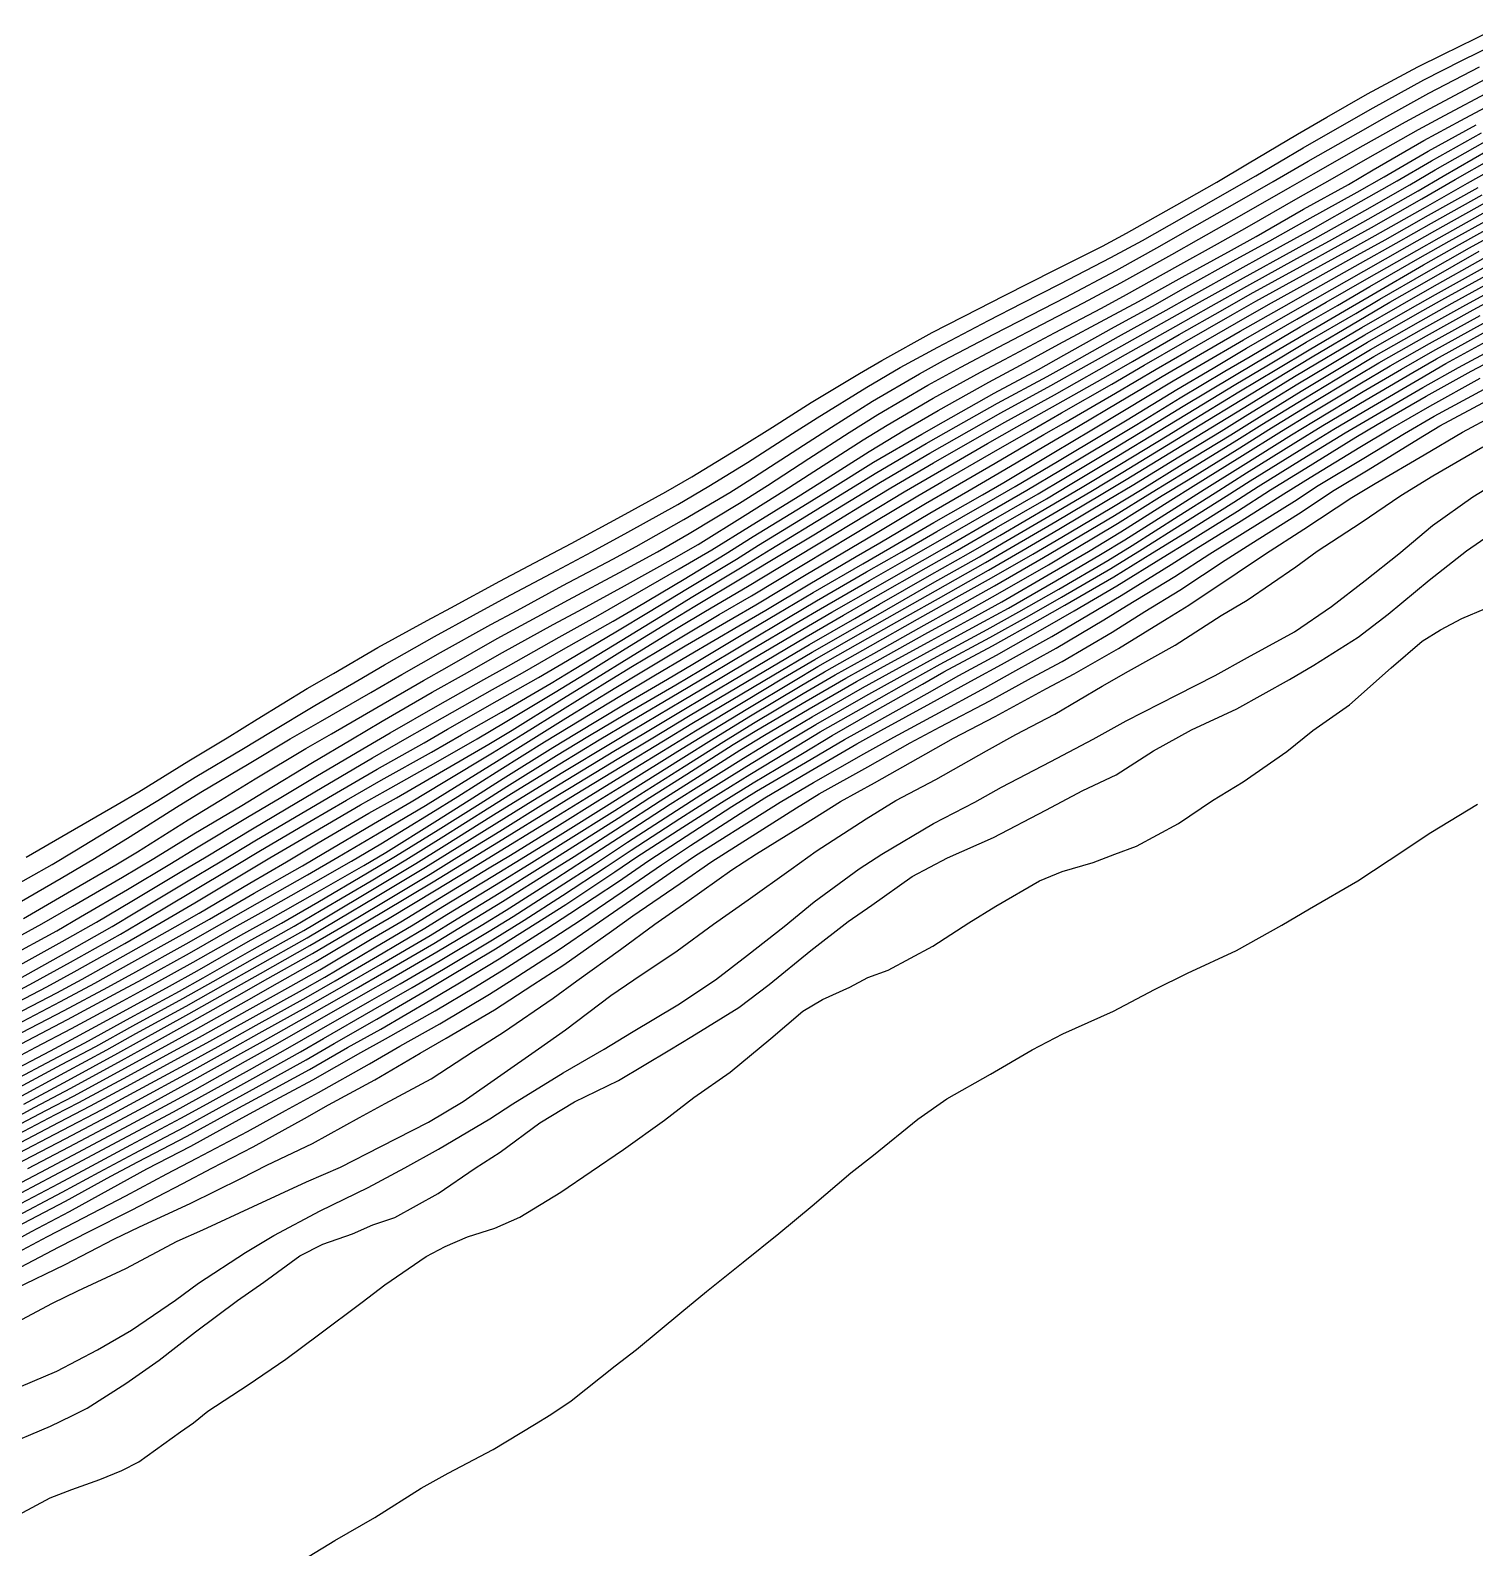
# Model space of a CAD drawing. Header units: feet. Extents: x 333642 to 335017, y 470420 to 471851.
# Drawn here: x 334094.6 to 334211.4, y 471672 to 471794.7 of the extents above; entities that cross this region are included whole.
import ezdxf

# ---------------------------------------------------------------- set-up
doc = ezdxf.new("R2010")
doc.units = ezdxf.units.FT
doc.header["$MEASUREMENT"] = 0
doc.layers.add('Contour', color=7, linetype='CONTINUOUS', true_color=0xffffff)

msp = doc.modelspace()

# ---------------------------------------------------------------- linework, layer by layer
at = {"layer": 'Contour', "color": 18, "linetype": 'Continuous', "true_color": 0x000000}
for points, elevation in [([(334094.20929, 471727.833474), (334097.616468, 471729.817195), (334101.571672, 471732.095877), (334103.316931, 471733.129392), (334107.381313, 471735.626082), (334110.483871, 471737.495597), (334112.900628, 471738.99841), (334116.952011, 471741.477483), (334119.063342, 471742.691615), (334122.668117, 471744.791083), (334126.655808, 471746.979103), (334128.556707, 471748.004093), (334132.519926, 471750.158977), (334136.305342, 471752.138887), (334138.291964, 471753.199289), (334142.377922, 471755.408613), (334145.961961, 471757.372066), (334148.040581, 471758.602032), (334152.061473, 471761.054235), (334154.575976, 471762.613043), (334157.715011, 471764.603452), (334161.601512, 471766.940561), (334163.411164, 471767.989452), (334167.501154, 471770.254888), (334171.243235, 471772.179574), (334173.296149, 471773.217347), (334177.436429, 471775.328286), (334181.267828, 471777.25721), (334183.213161, 471778.309235), (334187.2798, 471780.581593), (334190.522399, 471782.431713), (334192.983253, 471783.894143), (334197.033103, 471786.289803), (334199.395964, 471787.665665), (334202.696054, 471789.563135), (334206.765099, 471791.750607), (334208.777843, 471792.757215), (334212.74358, 471794.698435)], -21.5), ([(334092.498119, 471725.08776), (334096.309234, 471727.2356), (334098.154822, 471728.351031), (334102.151951, 471730.774158), (334104.866584, 471732.420968), (334107.875575, 471734.297219), (334111.80594, 471736.630704), (334113.981066, 471737.955269), (334117.554708, 471740.105052), (334121.05024, 471742.129646), (334123.196754, 471743.394734), (334127.240504, 471745.678067), (334130.402748, 471747.40402), (334133.013327, 471748.825014), (334137.13128, 471751.025029), (334139.968837, 471752.534268), (334142.865867, 471754.107153), (334146.918826, 471756.358206), (334149.432023, 471757.834042), (334152.55462, 471759.763738), (334156.188161, 471762.083809), (334158.198184, 471763.367272), (334162.210954, 471765.84424), (334164.915078, 471767.423303), (334167.935363, 471769.090349), (334172.037013, 471771.222963), (334174.779294, 471772.624801), (334177.828503, 471774.198919), (334181.931462, 471776.327137), (334184.494621, 471777.711946), (334187.693817, 471779.518251), (334191.730797, 471781.816446), (334193.66737, 471782.942394), (334197.495101, 471785.18569), (334201.025346, 471787.21182), (334203.155958, 471788.435982), (334207.248317, 471790.685912), (334210.315169, 471792.256395), (334213.125309, 471793.638164)], -21), ([(334092.996334, 471723.787579), (334097.058809, 471726.135741), (334099.733183, 471727.741917), (334102.62413, 471729.504086), (334106.374635, 471731.874108), (334108.346959, 471733.089765), (334112.254659, 471735.404432), (334115.582313, 471737.398119), (334118.026414, 471738.809001), (334122.091374, 471741.156632), (334124.587202, 471742.608642), (334127.732756, 471744.398741), (334131.810517, 471746.653902), (334133.923307, 471747.797073), (334137.630213, 471749.800402), (334141.662646, 471751.946686), (334143.55327, 471752.971025), (334147.409997, 471755.139665), (334151.115973, 471757.318949), (334153.053424, 471758.53067), (334157.081155, 471761.160148), (334159.339483, 471762.619818), (334162.661288, 471764.705238), (334166.454105, 471766.935183), (334168.400094, 471768.00359), (334172.474831, 471770.128759), (334176.463688, 471772.167278), (334178.30914, 471773.129838), (334182.358426, 471775.286297), (334185.895054, 471777.238444), (334188.111051, 471778.505628), (334192.159409, 471780.809661), (334195.065834, 471782.485096), (334197.892713, 471784.114346), (334201.935579, 471786.410441), (334204.26607, 471787.742961), (334207.667074, 471789.61266), (334211.749309, 471791.754287)], -20.5), ([(334094.001834, 471722.881438), (334097.560669, 471724.950626), (334101.462516, 471727.225925), (334103.216007, 471728.265247), (334107.31781, 471730.867819), (334109.922303, 471732.442276), (334112.738415, 471734.159399), (334116.82571, 471736.622703), (334118.908397, 471737.805397), (334122.586231, 471739.951849), (334126.361136, 471742.127872), (334128.258511, 471743.213608), (334132.315952, 471745.50712), (334135.557478, 471747.280511), (334138.086292, 471748.648863), (334142.19331, 471750.86601), (334145.287971, 471752.541108), (334147.848302, 471754.01199), (334151.905869, 471756.457007), (334154.182958, 471757.88411), (334157.519854, 471760.071352), (334160.778122, 471762.178817), (334163.106659, 471763.620141), (334167.151196, 471766.001254), (334169.798082, 471767.463582), (334172.863551, 471769.081899), (334176.986783, 471771.236118), (334179.716043, 471772.665197), (334182.75821, 471774.289171), (334186.878389, 471776.57883), (334189.050413, 471777.804832), (334192.544284, 471779.781995), (334196.454404, 471782.0279), (334198.328453, 471783.085312), (334202.35006, 471785.373426), (334205.758696, 471787.29674), (334208.105202, 471788.573206), (334212.266164, 471790.784419)], -20), ([(334092.238654, 471720.662778), (334095.481302, 471722.432833), (334097.952508, 471723.879534), (334102.007612, 471726.230651), (334104.543891, 471727.722731), (334107.78909, 471729.716413), (334111.67027, 471732.00531), (334113.479383, 471733.114624), (334117.371093, 471735.499245), (334120.479604, 471737.315632), (334123.013028, 471738.823314), (334127.062227, 471741.171348), (334129.667272, 471742.64763), (334132.752616, 471744.383921), (334136.835992, 471746.640842), (334138.907465, 471747.759716), (334142.595581, 471749.788835), (334146.619424, 471752.004598), (334148.552364, 471753.126995), (334152.375083, 471755.483742), (334155.50665, 471757.452165), (334157.914569, 471759.019474), (334161.917376, 471761.583223), (334163.8637, 471762.764091), (334167.583375, 471764.942946), (334171.398829, 471767.050178), (334173.338116, 471768.080208), (334177.396069, 471770.244647), (334181.184126, 471772.242948), (334183.215671, 471773.326963), (334187.352206, 471775.643973), (334190.576689, 471777.428128), (334192.977673, 471778.786066), (334197.10068, 471781.160838), (334199.672887, 471782.59743), (334202.736621, 471784.359732), (334206.82125, 471786.668663), (334208.927893, 471787.807213), (334212.67659, 471789.809062)], -19.5), ([(334092.62262, 471719.657785), (334096.688815, 471721.889117), (334098.622528, 471723.001414), (334102.409969, 471725.233096), (334105.843309, 471727.278728), (334108.121109, 471728.66274), (334112.128855, 471731.058739), (334114.808939, 471732.662019), (334117.768213, 471734.442846), (334121.77744, 471736.790975), (334123.661818, 471737.881925), (334127.50307, 471740.108867), (334131.219323, 471742.19382), (334133.222819, 471743.311391), (334137.317897, 471745.626033), (334140.476992, 471747.378757), (334142.960605, 471748.806878), (334147.040933, 471751.163695), (334149.665887, 471752.689257), (334152.713282, 471754.57996), (334156.648262, 471757.012622), (334158.397835, 471758.105795), (334162.386403, 471760.653499), (334165.287841, 471762.384751), (334167.969302, 471763.948394), (334172.064167, 471766.250727), (334174.636202, 471767.622344), (334177.742546, 471769.317604), (334181.860623, 471771.540793), (334184.179336, 471772.775442), (334187.704109, 471774.751236), (334191.702814, 471776.927943), (334193.68929, 471778.026994), (334197.526315, 471780.225571), (334201.157625, 471782.242294), (334203.163741, 471783.40713), (334207.255439, 471785.78896), (334210.238431, 471787.407142), (334213.030087, 471788.900892)], -19), ([(334093.00971, 471718.729582), (334097.124116, 471721.01858), (334099.911043, 471722.591556), (334102.766183, 471724.286451), (334106.800132, 471726.693432), (334108.768519, 471727.858885), (334112.510405, 471730.115576), (334116.114925, 471732.246943), (334118.158616, 471733.459432), (334122.233913, 471735.867463), (334125.042573, 471737.474298), (334127.877433, 471739.113337), (334131.939534, 471741.396637), (334134.346812, 471742.733155), (334137.684798, 471744.643754), (334141.683099, 471746.913517), (334143.572131, 471748.023278), (334147.421243, 471750.33067), (334150.758642, 471752.330035), (334153.015845, 471753.758126), (334157.018192, 471756.231441), (334159.431377, 471757.705415), (334162.737439, 471759.765597), (334166.644801, 471762.030441), (334168.393771, 471763.030007), (334172.492969, 471765.350038), (334176.090688, 471767.277387), (334178.145531, 471768.432986), (334182.236241, 471770.728808), (334185.308275, 471772.405094), (334187.99534, 471773.929239), (334192.075337, 471776.18201), (334194.805021, 471777.678689), (334197.815678, 471779.383908), (334201.850134, 471781.62389), (334204.049094, 471782.865306), (334207.605779, 471784.938454), (334211.489314, 471787.044485)], -18.5), ([(334093.715333, 471718.036965), (334097.496981, 471720.145602), (334101.183349, 471722.229546), (334103.146074, 471723.405154), (334107.181725, 471725.834873), (334109.918886, 471727.463095), (334112.835379, 471729.230634), (334116.833898, 471731.573262), (334119.005044, 471732.842749), (334122.608476, 471734.943998), (334126.397575, 471737.085388), (334128.290459, 471738.175268), (334132.322211, 471740.469095), (334135.665312, 471742.369821), (334137.999366, 471743.746035), (334142.052089, 471746.151831), (334144.548051, 471747.638715), (334147.713772, 471749.557964), (334151.670322, 471751.94069), (334153.454735, 471753.055378), (334157.32895, 471755.450149), (334160.436101, 471757.356658), (334163.008873, 471758.94722), (334167.005708, 471761.275623), (334169.433217, 471762.658193), (334172.775352, 471764.540339), (334176.788355, 471766.70317), (334178.967489, 471767.91685), (334182.555589, 471769.94036), (334186.402764, 471772.065154), (334188.324262, 471773.146695), (334192.401335, 471775.420295), (334195.913827, 471777.340524), (334198.113175, 471778.579762), (334202.184501, 471780.876001), (334205.092225, 471782.526193), (334207.870084, 471784.158058), (334211.921705, 471786.408659)], -18), ([(334092.021299, 471716.224746), (334094.807892, 471717.693302), (334097.795886, 471719.335541), (334101.841162, 471721.611755), (334104.021928, 471722.895035), (334107.513743, 471724.980525), (334111.054779, 471727.104585), (334113.177338, 471728.389289), (334117.16019, 471730.721228), (334120.130089, 471732.453081), (334122.938298, 471734.060519), (334126.994687, 471736.339944), (334129.418269, 471737.720041), (334132.649833, 471739.575391), (334136.669476, 471741.909335), (334138.540872, 471743.030586), (334142.388761, 471745.3919), (334145.522839, 471747.303945), (334147.999005, 471748.823616), (334151.984255, 471751.233226), (334154.431131, 471752.730842), (334157.616241, 471754.678667), (334161.415986, 471757.006701), (334163.305499, 471758.163233), (334167.305441, 471760.500748), (334170.48085, 471762.319903), (334173.048809, 471763.761355), (334177.095219, 471765.977812), (334179.976587, 471767.588876), (334182.826568, 471769.198713), (334186.901931, 471771.473391), (334189.119196, 471772.710845), (334192.674743, 471774.695933), (334196.694547, 471776.882234), (334198.683413, 471777.98903), (334202.482571, 471780.13314), (334206.121858, 471782.205909), (334208.160704, 471783.411926), (334212.202653, 471785.703122)], -17.5), ([(334092.328448, 471715.47901), (334095.901237, 471717.352228), (334098.112381, 471718.552936), (334102.184598, 471720.842381), (334105.147036, 471722.552056), (334107.847991, 471724.136774), (334111.900514, 471726.563145), (334113.936263, 471727.779903), (334117.473831, 471729.852753), (334121.248707, 471732.059749), (334123.292296, 471733.203999), (334127.348924, 471735.49842), (334130.693477, 471737.413882), (334132.966966, 471738.749513), (334137.011719, 471741.189718), (334139.436339, 471742.67509), (334142.660727, 471744.675842), (334146.446315, 471746.999498), (334148.300465, 471748.131812), (334152.261133, 471750.497752), (334155.429745, 471752.412625), (334157.92165, 471753.915913), (334161.96074, 471756.373241), (334164.14351, 471757.700316), (334167.596155, 471759.720313), (334171.514705, 471761.975326), (334173.366095, 471763.017481), (334177.374379, 471765.236542), (334180.983345, 471767.26914), (334183.121541, 471768.480738), (334187.194507, 471770.787652), (334190.05956, 471772.405781), (334192.926923, 471774.01434), (334196.988701, 471776.235832), (334199.621178, 471777.687815), (334202.746099, 471779.432569), (334206.785706, 471781.728651), (334208.8046, 471782.918925), (334212.466063, 471785.002871)], -17), ([(334092.612649, 471714.737297), (334096.689673, 471716.866084), (334098.734068, 471717.962522), (334102.489753, 471720.062409), (334106.264846, 471722.195298), (334108.222209, 471723.315927), (334112.314923, 471725.741899), (334115.275702, 471727.470038), (334117.84377, 471728.982889), (334121.940323, 471731.394957), (334124.155258, 471732.641548), (334127.649591, 471734.662761), (334131.625468, 471736.972389), (334133.515827, 471738.109024), (334137.329473, 471740.467097), (334140.351769, 471742.345475), (334142.953428, 471743.962271), (334146.953139, 471746.397995), (334149.170503, 471747.73358), (334152.545289, 471749.736896), (334156.426605, 471752.070766), (334158.265423, 471753.171102), (334162.279997, 471755.596924), (334165.234098, 471757.379528), (334167.909167, 471758.941931), (334171.970878, 471761.281364), (334174.333888, 471762.623401), (334177.656313, 471764.490017), (334181.712721, 471766.796128), (334183.688126, 471767.932828), (334187.465392, 471770.092606), (334190.996857, 471772.108421), (334193.204677, 471773.352908), (334197.246689, 471775.572458), (334200.56268, 471777.399566), (334203.017255, 471778.756969), (334207.100766, 471781.080876), (334209.781196, 471782.644876), (334212.736222, 471784.314736)], -16.5), ([(334092.892458, 471714.019148), (334097.008233, 471716.165276), (334099.77087, 471717.646108), (334102.771677, 471719.309888), (334106.843907, 471721.57441), (334109.044176, 471722.813118), (334112.654435, 471724.912515), (334116.573612, 471727.140834), (334118.299229, 471728.158214), (334122.314845, 471730.545475), (334125.345171, 471732.312645), (334127.934048, 471733.875203), (334131.939108, 471736.285212), (334134.374478, 471737.783038), (334137.588573, 471739.775138), (334141.225467, 471742.03727), (334143.253799, 471743.275815), (334147.251117, 471745.667204), (334150.274426, 471747.453553), (334152.865294, 471748.980229), (334156.945126, 471751.427071), (334159.179823, 471752.76806), (334162.580325, 471754.809601), (334166.319198, 471757.052906), (334168.263045, 471758.185594), (334172.279532, 471760.499439), (334175.434213, 471762.314995), (334177.960738, 471763.757648), (334182.021614, 471766.092083), (334184.632202, 471767.619689), (334187.73225, 471769.398104), (334191.782169, 471771.724107), (334193.677416, 471772.797351), (334197.494411, 471774.898021), (334201.488942, 471777.097142), (334203.323687, 471778.100989), (334207.383154, 471780.409295), (334210.783205, 471782.349119), (334213.062083, 471783.620884)], -16), ([(334093.203479, 471713.318152), (334097.287319, 471715.441912), (334100.813551, 471717.333251), (334103.075156, 471718.577514), (334107.145486, 471720.835824), (334110.049387, 471722.475123), (334112.930519, 471724.127953), (334116.957839, 471726.40172), (334119.414561, 471727.825543), (334122.6279, 471729.717505), (334126.504276, 471732.023961), (334128.291272, 471733.119174), (334132.251113, 471735.577256), (334135.267091, 471737.46491), (334137.868704, 471739.079312), (334141.899266, 471741.56894), (334143.870915, 471742.755855), (334147.525418, 471744.915381), (334151.372473, 471747.157966), (334153.23487, 471748.242138), (334157.298995, 471750.684795), (334160.271975, 471752.45565), (334162.898562, 471754.022381), (334166.954694, 471756.439118), (334169.175026, 471757.731571), (334172.581838, 471759.702614), (334176.529005, 471762.00578), (334178.325657, 471763.046041), (334182.307804, 471765.365025), (334185.598137, 471767.308532), (334188.025354, 471768.704297), (334192.11114, 471771.0518), (334194.703539, 471772.525574), (334197.756767, 471774.228492), (334201.860099, 471776.507264), (334204.13853, 471777.760834), (334207.637465, 471779.747339), (334211.649778, 471781.994358)], -15.5), ([(334093.812902, 471712.755075), (334097.560892, 471714.709143), (334101.662212, 471716.910941), (334103.619861, 471717.979151), (334107.426841, 471720.085828), (334111.051014, 471722.136304), (334113.228561, 471723.36053), (334117.273396, 471725.645093), (334120.522904, 471727.517869), (334122.913049, 471728.926864), (334126.953811, 471731.396831), (334129.120004, 471732.736172), (334132.520527, 471734.886931), (334136.14208, 471737.156032), (334138.181475, 471738.399413), (334142.237933, 471740.86796), (334144.976417, 471742.496278), (334147.802339, 471744.174177), (334151.853749, 471746.551263), (334154.045551, 471747.822478), (334157.593778, 471749.948902), (334161.334664, 471752.141916), (334163.247998, 471753.263122), (334167.313255, 471755.665725), (334170.376158, 471757.431663), (334172.908628, 471758.907373), (334176.984449, 471761.321983), (334179.314301, 471762.686015), (334182.591088, 471764.629097), (334186.545901, 471766.988545), (334188.354704, 471768.029741), (334192.396608, 471770.360873), (334195.740476, 471772.267206), (334198.052448, 471773.573157), (334202.138059, 471775.872218), (334205.020743, 471777.482501), (334207.87954, 471779.11171), (334211.961271, 471781.391091)], -15), ([(334092.161969, 471710.968255), (334094.999762, 471712.461896), (334097.873221, 471713.981038), (334102.02557, 471716.231721), (334104.702539, 471717.682356), (334107.717749, 471719.35141), (334111.82095, 471721.675794), (334113.814902, 471722.770613), (334117.554369, 471724.891128), (334121.527618, 471727.168482), (334123.296513, 471728.21215), (334127.275987, 471730.704402), (334130.040781, 471732.43811), (334132.793798, 471734.20716), (334136.801797, 471736.712967), (334138.726047, 471737.869278), (334142.526954, 471740.151552), (334146.080638, 471742.236781), (334148.121374, 471743.455471), (334152.16617, 471745.860859), (334154.965316, 471747.501), (334157.8583, 471749.237651), (334161.87778, 471751.571132), (334164.056956, 471752.822614), (334167.619313, 471754.897257), (334171.549479, 471757.131387), (334173.29307, 471758.145088), (334177.332812, 471760.56859), (334180.402106, 471762.385305), (334182.899737, 471763.898778), (334186.971848, 471766.351263), (334189.241505, 471767.675859), (334192.663661, 471769.66432), (334196.66061, 471771.953841), (334198.476094, 471772.990956), (334202.402415, 471775.227744), (334205.904319, 471777.209863), (334208.142175, 471778.488646), (334212.231532, 471780.777088)], -14.5), ([(334092.48909, 471710.228478), (334096.186553, 471712.179167), (334098.236211, 471713.274797), (334102.350833, 471715.529904), (334105.800686, 471717.393764), (334108.041679, 471718.642417), (334112.175783, 471721.007833), (334114.856472, 471722.502287), (334117.797434, 471724.210264), (334121.823312, 471726.560981), (334124.094128, 471727.908723), (334127.526156, 471730.052599), (334130.92757, 471732.187055), (334133.084843, 471733.562037), (334137.109664, 471736.058074), (334139.650242, 471737.582604), (334142.777811, 471739.451909), (334146.752835, 471741.780902), (334148.745414, 471742.968558), (334152.443219, 471745.17962), (334155.870106, 471747.204621), (334158.130643, 471748.554883), (334162.171345, 471750.899859), (334165.029237, 471752.536008), (334167.86836, 471754.179288), (334171.905678, 471756.481299), (334174.210588, 471757.812652), (334177.614451, 471759.843936), (334181.448728, 471762.112501), (334183.251174, 471763.20279), (334187.28464, 471765.658406), (334190.217113, 471767.39372), (334192.918862, 471768.986704), (334196.975128, 471771.343206), (334199.364367, 471772.713641), (334202.643738, 471774.595053), (334206.687328, 471776.901541), (334208.501554, 471777.925625), (334212.481545, 471780.153603)], -14), ([(334092.737391, 471709.536313), (334096.799028, 471711.68876), (334098.952386, 471712.827741), (334102.618553, 471714.847726), (334106.629142, 471717.009181), (334108.542478, 471718.07262), (334112.48345, 471720.33404), (334115.90063, 471722.253235), (334118.081783, 471723.548531), (334122.106713, 471725.935027), (334124.914974, 471727.616068), (334127.768949, 471729.399841), (334131.725358, 471731.879029), (334133.462611, 471732.973745), (334137.379801, 471735.394028), (334140.570951, 471737.313281), (334143.02254, 471738.779667), (334147.041536, 471741.152765), (334149.613242, 471742.678828), (334152.694377, 471744.514225), (334156.708422, 471746.888803), (334158.462752, 471747.920517), (334162.434878, 471750.215206), (334165.998321, 471752.245099), (334168.145478, 471753.477392), (334172.196792, 471755.807305), (334175.145809, 471757.51789), (334177.865926, 471759.143835), (334181.881314, 471761.53596), (334184.044806, 471762.83818), (334187.552783, 471764.975103), (334191.171276, 471767.129616), (334193.20717, 471768.334409), (334197.258523, 471770.713744), (334200.266215, 471772.453081), (334202.88988, 471773.97497), (334206.966306, 471776.321005), (334209.313859, 471777.64204), (334212.714889, 471779.542536)], -13.5), ([(334092.987146, 471708.8617), (334097.079353, 471711.058815), (334099.848186, 471712.539453), (334102.841963, 471714.204532), (334106.901674, 471716.409047), (334109.35006, 471717.769413), (334112.721669, 471719.686023), (334116.684059, 471721.909721), (334118.547741, 471723.016858), (334122.369963, 471725.298889), (334125.734433, 471727.32865), (334128.017093, 471728.757446), (334132.01579, 471731.25123), (334134.323541, 471732.68783), (334137.633927, 471734.722678), (334141.47501, 471737.032359), (334143.304798, 471738.129633), (334147.303373, 471740.508749), (334150.491269, 471742.40035), (334152.959632, 471743.866532), (334157.030725, 471746.277534), (334159.38754, 471747.64739), (334162.687395, 471749.548665), (334166.72049, 471751.83846), (334168.661765, 471752.939596), (334172.46293, 471755.133649), (334176.0705, 471757.230957), (334178.139266, 471758.466648), (334182.170274, 471760.887477), (334184.929803, 471762.551979), (334187.797632, 471764.304471), (334191.796508, 471766.700574), (334193.751751, 471767.857944), (334197.516112, 471770.083891), (334201.156027, 471772.197757), (334203.16467, 471773.375576), (334207.219719, 471775.724071), (334210.139935, 471777.374435), (334212.951441, 471778.945277)], -13), ([(334093.275105, 471708.212592), (334097.338461, 471710.414447), (334100.751864, 471712.259495), (334103.091268, 471713.572942), (334107.145161, 471715.793927), (334110.156374, 471717.482965), (334112.933403, 471719.055672), (334116.931239, 471721.31068), (334119.34951, 471722.733484), (334122.60511, 471724.673667), (334126.522432, 471727.039561), (334128.284335, 471728.13789), (334132.269626, 471730.606442), (334135.19352, 471732.417203), (334137.881997, 471734.063622), (334141.890423, 471736.479768), (334144.036369, 471737.76657), (334147.548876, 471739.867604), (334151.349687, 471742.120702), (334153.246889, 471743.243771), (334157.310075, 471745.65211), (334160.32074, 471747.395162), (334162.941325, 471748.907707), (334167.01666, 471751.232775), (334169.546595, 471752.661087), (334172.705871, 471754.485877), (334176.72441, 471756.820994), (334178.648138, 471757.960327), (334182.429728, 471760.237445), (334185.804474, 471762.281926), (334188.047028, 471763.659059), (334192.061102, 471766.087167), (334194.557377, 471767.575955), (334197.745901, 471769.469969), (334201.742314, 471771.799527), (334203.699554, 471772.954095), (334207.454611, 471775.125682), (334210.957698, 471777.113192), (334213.204318, 471778.364575)], -12.5), ([(334092.062527, 471706.082139), (334094.910029, 471707.611423), (334097.825178, 471709.161322), (334101.929159, 471711.388884), (334104.276886, 471712.698662), (334107.623684, 471714.540349), (334111.698289, 471716.848507), (334113.521922, 471717.8854), (334117.367542, 471720.047784), (334120.990701, 471722.179776), (334123.129688, 471723.435447), (334127.145847, 471725.836847), (334129.917291, 471727.55082), (334132.768863, 471729.291576), (334136.772676, 471731.760786), (334138.613355, 471732.896374), (334142.391698, 471735.195282), (334145.753402, 471737.243882), (334148.044205, 471738.633646), (334152.092934, 471741.058047), (334154.677657, 471742.595004), (334157.783292, 471744.419005), (334161.791594, 471746.71456), (334163.820714, 471747.87395), (334167.528881, 471749.98885), (334171.314514, 471752.135932), (334173.230749, 471753.251657), (334177.246298, 471755.603002), (334180.314729, 471757.417382), (334182.912836, 471758.978512), (334186.933958, 471761.418558), (334189.167281, 471762.793853), (334192.533622, 471764.849555), (334196.165677, 471767.060536), (334198.230946, 471768.294706), (334202.24873, 471770.657534), (334205.328692, 471772.454076), (334207.936352, 471773.930876), (334212.040151, 471776.242711)], -11.5), ([(334094.017309, 471707.86776), (334097.579348, 471709.783894), (334101.630406, 471711.985385), (334103.38078, 471712.970455), (334107.378638, 471715.169408), (334110.961787, 471717.192433), (334113.163418, 471718.437016), (334117.153874, 471720.685434), (334120.17081, 471722.458161), (334122.857795, 471724.049529), (334126.886456, 471726.47098), (334129.046671, 471727.814023), (334132.51627, 471729.949545), (334136.062216, 471732.14138), (334138.152876, 471733.424619), (334142.150055, 471735.843444), (334144.893808, 471737.499662), (334147.787491, 471739.242431), (334151.823539, 471741.641477), (334153.877707, 471742.858149), (334157.558599, 471745.028788), (334161.23809, 471747.144735), (334163.226266, 471748.289777), (334167.283741, 471750.610344), (334170.438059, 471752.398485), (334172.952714, 471753.858719), (334176.999377, 471756.219824), (334179.477763, 471757.679912), (334182.671147, 471759.597735), (334186.640554, 471761.999944), (334188.340349, 471763.046777), (334192.303277, 471765.463393), (334195.367752, 471767.312425), (334197.976728, 471768.870987), (334202.008907, 471771.23815), (334204.502847, 471772.709477), (334207.680307, 471774.532752), (334211.726421, 471776.83122)], -12), ([(334092.282493, 471705.482417), (334095.801236, 471707.349124), (334098.092091, 471708.550366), (334102.193057, 471710.763154), (334105.210498, 471712.427353), (334107.914173, 471713.906113), (334112.036465, 471716.225611), (334114.555679, 471717.651251), (334117.6351, 471719.394456), (334121.722748, 471721.815861), (334123.562513, 471722.894454), (334127.384299, 471725.183236), (334130.795751, 471727.279326), (334133.045687, 471728.63931), (334137.082006, 471731.119181), (334139.534572, 471732.634778), (334142.641714, 471734.542208), (334146.60143, 471736.981576), (334148.338317, 471738.041991), (334152.341734, 471740.464723), (334155.479759, 471742.339687), (334158.008209, 471743.822881), (334162.051451, 471746.134588), (334164.650196, 471747.610112), (334167.762037, 471749.374051), (334171.797249, 471751.657584), (334173.887163, 471752.86926), (334177.483234, 471754.978937), (334181.14434, 471757.152047), (334183.178449, 471758.374496), (334187.199471, 471760.819582), (334190.014404, 471762.550065), (334192.771335, 471764.236031), (334196.801302, 471766.706577), (334198.660543, 471767.817201), (334202.476597, 471770.067764), (334206.143266, 471772.187868), (334208.206076, 471773.343602), (334212.307789, 471775.635888)], -11), ([(334092.484038, 471704.875381), (334096.58474, 471707.024409), (334098.484892, 471708.005728), (334102.437669, 471710.125849), (334106.13437, 471712.152329), (334108.22409, 471713.28717), (334112.32589, 471715.57476), (334115.617893, 471717.410522), (334117.954918, 471718.736298), (334122.062562, 471721.169135), (334124.526168, 471722.620721), (334127.644393, 471724.511347), (334131.650621, 471726.971901), (334133.374746, 471728.008296), (334137.354538, 471730.459214), (334140.463019, 471732.38523), (334142.897666, 471733.897236), (334146.919619, 471736.406286), (334149.069723, 471737.732744), (334152.570096, 471739.867225), (334156.264952, 471742.079337), (334158.25436, 471743.248529), (334162.284782, 471745.539149), (334165.485439, 471747.348435), (334168.005195, 471748.766642), (334172.055217, 471751.048371), (334174.750246, 471752.606658), (334177.722935, 471754.351886), (334181.752193, 471756.748405), (334183.657357, 471757.89486), (334187.443336, 471760.202737), (334190.863151, 471762.298633), (334193.031815, 471763.630262), (334197.074401, 471766.116138), (334199.469659, 471767.552616), (334202.707435, 471769.472195), (334206.741478, 471771.790485), (334208.709807, 471772.893243), (334212.549907, 471775.019378)], -10.5), ([(334092.740375, 471704.232), (334096.888745, 471706.401911), (334099.414588, 471707.72092), (334102.688773, 471709.475699), (334106.776835, 471711.706705), (334108.821492, 471712.816498), (334112.585278, 471714.909238), (334116.570846, 471717.109651), (334118.377803, 471718.135777), (334122.371022, 471720.495123), (334125.51038, 471722.35269), (334127.926062, 471723.838701), (334131.949359, 471726.306115), (334134.245109, 471727.697341), (334137.612704, 471729.783358), (334141.380959, 471732.124688), (334143.194892, 471733.271661), (334147.183294, 471735.78907), (334149.857189, 471737.458958), (334152.803106, 471739.268219), (334156.809, 471741.665158), (334158.784513, 471742.828569), (334162.510637, 471744.934065), (334166.31151, 471747.075531), (334168.273505, 471748.176168), (334172.287326, 471750.417394), (334175.620864, 471752.34316), (334177.979752, 471753.727384), (334182.007928, 471756.120695), (334184.462431, 471757.609036), (334187.679282, 471759.578487), (334191.634317, 471761.997943), (334193.372307, 471763.077122), (334197.322878, 471765.510651), (334200.291756, 471767.299781), (334202.950107, 471768.88269), (334207.008267, 471771.208439), (334209.5511, 471772.631763), (334212.780349, 471774.403435)], -10), ([(334093.035051, 471703.594917), (334097.164267, 471705.748875), (334100.368979, 471707.436353), (334102.957968, 471708.824527), (334107.061958, 471711.05467), (334109.741634, 471712.52863), (334112.815409, 471714.248526), (334116.853081, 471716.485955), (334119.209484, 471717.828502), (334122.627915, 471719.825156), (334126.462676, 471722.0865), (334128.246507, 471723.188294), (334132.217214, 471725.623212), (334135.126903, 471727.412385), (334137.856317, 471729.12092), (334141.820832, 471731.60577), (334143.861008, 471732.913473), (334147.420604, 471735.168819), (334150.641929, 471737.197943), (334153.053286, 471738.681592), (334157.069262, 471741.072528), (334159.642245, 471742.573888), (334162.760411, 471744.319949), (334166.845558, 471746.608301), (334168.965769, 471747.796207), (334172.526361, 471749.774235), (334176.487134, 471752.063945), (334178.275126, 471753.11461), (334182.238944, 471755.475988), (334185.275415, 471757.341812), (334187.913281, 471758.965497), (334191.903521, 471761.411331), (334194.146697, 471762.818129), (334197.55095, 471764.904588), (334201.101261, 471767.052724), (334203.212986, 471768.313284), (334207.244407, 471770.612463), (334210.398969, 471772.373203), (334213.017407, 471773.795626)], -9.5), ([(334093.385513, 471702.978936), (334097.426231, 471705.084419), (334101.317798, 471707.144513), (334103.26065, 471708.191014), (334107.318529, 471710.386053), (334110.672474, 471712.249291), (334113.070643, 471713.598885), (334117.104597, 471715.841698), (334120.057782, 471717.530406), (334122.879615, 471719.15845), (334126.892171, 471721.512365), (334129.087299, 471722.856332), (334132.474515, 471724.932615), (334136.006174, 471727.136585), (334138.127543, 471728.473341), (334142.087675, 471730.987555), (334144.662152, 471732.656098), (334147.651333, 471734.550164), (334151.409318, 471736.934642), (334153.317499, 471738.110021), (334157.298217, 471740.464288), (334160.509127, 471742.318326), (334163.028716, 471743.709907), (334167.14523, 471745.994766), (334169.96398, 471747.552264), (334172.80542, 471749.123196), (334176.897003, 471751.48715), (334179.145032, 471752.811263), (334182.483588, 471754.817929), (334186.095079, 471757.07149), (334188.180356, 471758.360137), (334192.150542, 471760.808689), (334194.94032, 471762.566208), (334197.782896, 471764.295488), (334201.795694, 471766.727908), (334203.619158, 471767.817213), (334207.468756, 471770.004562), (334211.237747, 471772.102959), (334213.27906, 471773.202549)], -9), ([(334094.358015, 471702.654344), (334097.698862, 471704.4043), (334101.830843, 471706.603568), (334104.073262, 471707.816195), (334107.574489, 471709.710174), (334111.59247, 471711.961892), (334113.372663, 471712.96743), (334117.342654, 471715.186135), (334120.903432, 471717.229343), (334123.141807, 471718.503348), (334127.177981, 471720.856491), (334130.053235, 471722.596083), (334132.742483, 471724.242429), (334136.760067, 471726.781631), (334138.534592, 471727.903771), (334142.341646, 471730.352461), (334145.482158, 471732.393567), (334147.910092, 471733.926684), (334151.937125, 471736.480077), (334153.935085, 471737.713157), (334157.529052, 471739.837695), (334161.368251, 471742.045107), (334163.322897, 471743.114205), (334167.407307, 471745.365678), (334170.961704, 471747.302185), (334173.115746, 471748.484828), (334177.205704, 471750.844327), (334180.128221, 471752.56402), (334182.752624, 471754.158148), (334186.797038, 471756.717704), (334188.599211, 471757.833849), (334192.38295, 471760.186414), (334195.746014, 471762.295835), (334198.040848, 471763.678659), (334202.088663, 471766.114124), (334204.523141, 471767.55726), (334207.717009, 471769.374819), (334211.800056, 471771.645737)], -8.5), ([(334092.235555, 471700.698692), (334095.408203, 471702.372545), (334097.996426, 471703.732672), (334102.14373, 471705.945297), (334105.10052, 471707.536917), (334107.861007, 471709.028807), (334111.968332, 471711.334551), (334114.331502, 471712.665326), (334117.603886, 471714.516493), (334121.686557, 471716.871936), (334123.503401, 471717.898135), (334127.433316, 471720.176847), (334131.018392, 471722.322314), (334133.041131, 471723.558714), (334137.055068, 471726.115754), (334139.386083, 471727.60887), (334142.589151, 471729.702255), (334146.298657, 471732.109983), (334148.20029, 471733.309652), (334152.232992, 471735.846504), (334154.873453, 471737.464632), (334157.787223, 471739.192022), (334161.858721, 471741.529536), (334164.011105, 471742.714397), (334167.647172, 471744.720772), (334171.669544, 471746.895765), (334173.656071, 471747.981906), (334177.483053, 471750.179865), (334181.114332, 471752.301344), (334183.069845, 471753.499206), (334187.109217, 471756.071747), (334189.483022, 471757.558112), (334192.629085, 471759.547315), (334196.542219, 471762.002771), (334198.322103, 471763.076165), (334202.34394, 471765.481025), (334205.441386, 471767.302124), (334207.985872, 471768.74835), (334212.080364, 471771.011273)], -8), ([(334092.499531, 471700.005131), (334096.4431, 471702.08773), (334098.339134, 471703.083342), (334102.429555, 471705.271215), (334106.125844, 471707.250163), (334108.180141, 471708.363499), (334112.272226, 471710.649149), (334115.368092, 471712.386908), (334117.909295, 471713.837935), (334122.003892, 471716.189292), (334124.459851, 471717.588373), (334127.695554, 471719.476424), (334131.667061, 471721.844746), (334133.616356, 471723.050488), (334137.327585, 471725.427914), (334140.255111, 471727.330618), (334142.852528, 471729.054122), (334146.814868, 471731.621286), (334148.781139, 471732.870955), (334152.49739, 471735.191334), (334155.81838, 471737.209757), (334158.072755, 471738.556207), (334162.133957, 471740.878922), (334164.905839, 471742.424355), (334167.881738, 471744.074653), (334171.928565, 471746.255974), (334174.505363, 471747.677847), (334177.72101, 471749.517747), (334181.688427, 471751.823617), (334183.670399, 471753.045743), (334187.386151, 471755.403122), (334190.384447, 471757.292419), (334192.905677, 471758.904144), (334196.9071, 471761.402124), (334199.096152, 471762.737967), (334202.593726, 471764.82445), (334206.354345, 471767.029702), (334208.287547, 471768.142433), (334212.331933, 471770.36125)], -7.5), ([(334092.761869, 471699.295308), (334096.857536, 471701.458688), (334099.180122, 471702.694199), (334102.689005, 471704.576874), (334106.73518, 471706.732905), (334108.857453, 471707.895551), (334112.549578, 471709.946702), (334116.392061, 471712.101429), (334118.255336, 471713.180178), (334122.287794, 471715.479891), (334125.434573, 471717.292139), (334127.967295, 471718.782475), (334131.933053, 471721.144191), (334134.488508, 471722.747737), (334137.58378, 471724.727875), (334141.116971, 471727.053888), (334143.139349, 471728.415065), (334147.08016, 471730.959483), (334149.606222, 471732.579709), (334152.748913, 471734.525585), (334156.693936, 471736.907636), (334158.442092, 471737.966717), (334162.388709, 471740.21293), (334165.806815, 471742.138657), (334168.139544, 471743.44075), (334172.158916, 471745.595899), (334175.362098, 471747.385064), (334177.959153, 471748.865291), (334181.939453, 471751.170862), (334184.485065, 471752.753927), (334187.636286, 471754.729437), (334191.26994, 471757.026318), (334193.205811, 471758.274986), (334197.167441, 471760.727216), (334199.981274, 471762.449005), (334202.855728, 471764.152499), (334206.887673, 471766.503897), (334209.030852, 471767.74946), (334212.584472, 471769.690467)], -7), ([(334093.05144, 471698.595923), (334097.13095, 471700.743345), (334100.126294, 471702.363119), (334102.951305, 471703.88203), (334107.004321, 471706.013842), (334109.815182, 471707.561364), (334112.826559, 471709.211455), (334116.860387, 471711.451915), (334119.134251, 471712.780933), (334122.568345, 471714.733472), (334126.408606, 471716.974606), (334128.284738, 471718.102447), (334132.18465, 471720.421857), (334135.381827, 471722.447817), (334137.855878, 471724.020594), (334141.825586, 471726.650664), (334143.610433, 471727.86714), (334147.328918, 471730.265087), (334150.449987, 471732.270614), (334153.010599, 471733.844807), (334156.990171, 471736.224861), (334159.393371, 471737.680234), (334162.648882, 471739.523694), (334166.69567, 471741.833141), (334168.440308, 471742.827488), (334172.376368, 471744.927274), (334176.212762, 471747.087608), (334178.224437, 471748.227959), (334182.172177, 471750.497176), (334185.319284, 471752.455342), (334187.899583, 471754.042589), (334191.881707, 471756.545109), (334193.848404, 471757.816929), (334197.423333, 471760.021563), (334200.87835, 471762.142004), (334203.141756, 471763.480819), (334207.178705, 471765.811728), (334210.055932, 471767.446471), (334212.904403, 471768.975729)], -6.5), ([(334093.444512, 471697.937172), (334097.389982, 471700.011417), (334101.073792, 471702.033039), (334103.240839, 471703.203162), (334107.242451, 471705.272554), (334110.778445, 471707.219969), (334113.120583, 471708.4803), (334117.139251, 471710.658744), (334120.204347, 471712.43291), (334122.902772, 471713.938556), (334126.957032, 471716.289124), (334129.263237, 471717.68564), (334132.484154, 471719.624343), (334136.314123, 471722.078873), (334138.18788, 471723.276883), (334142.113017, 471725.878584), (334144.573707, 471727.566856), (334147.603135, 471729.53107), (334151.298943, 471731.931137), (334153.294015, 471733.175522), (334157.245612, 471735.502276), (334160.394872, 471737.36111), (334162.979379, 471738.789387), (334167.081984, 471741.079598), (334169.659824, 471742.530693), (334172.704959, 471744.172404), (334176.822465, 471746.511713), (334178.962659, 471747.749021), (334182.429887, 471749.77308), (334186.173947, 471752.107993), (334188.195779, 471753.342748), (334192.179009, 471755.823237), (334194.862999, 471757.54615), (334197.705682, 471759.29603), (334201.747157, 471761.798355), (334203.48306, 471762.834497), (334207.436229, 471765.102741), (334211.069126, 471767.134159), (334213.239552, 471768.277019)], -6), ([(334091.988916, 471696.110469), (334094.660709, 471697.57831), (334097.735193, 471699.19573), (334101.867876, 471701.472719), (334103.979267, 471702.639852), (334107.524281, 471704.47242), (334111.686126, 471706.770196), (334113.58282, 471707.794717), (334117.402214, 471709.827306), (334121.277044, 471712.047466), (334123.274823, 471713.141924), (334127.286735, 471715.40277), (334130.552638, 471717.360715), (334132.884713, 471718.769456), (334136.889086, 471721.330521), (334139.042599, 471722.751121), (334142.418283, 471725.027519), (334145.601659, 471727.227664), (334147.946175, 471728.769663), (334151.949002, 471731.376058), (334153.952138, 471732.648098), (334157.50925, 471734.735788), (334161.391628, 471737.002683), (334163.331757, 471738.070046), (334167.393894, 471740.279328), (334170.919852, 471742.224126), (334173.105424, 471743.404147), (334177.160547, 471745.675398), (334180.146423, 471747.425235), (334182.773287, 471748.989606), (334186.820595, 471751.510992), (334188.818776, 471752.758051), (334192.467885, 471755.024054), (334195.925468, 471757.209087), (334198.06079, 471758.52848), (334202.084595, 471760.980614), (334204.56927, 471762.478206), (334207.74449, 471764.313557), (334211.815997, 471766.568985)], -5.5), ([(334092.299494, 471695.21307), (334095.930677, 471697.169497), (334098.171634, 471698.32679), (334102.280104, 471700.461459), (334105.581876, 471702.233649), (334108.027986, 471703.497602), (334112.126005, 471705.662456), (334115.187416, 471707.350308), (334117.869803, 471708.803576), (334121.973628, 471711.11842), (334124.448149, 471712.545577), (334127.673182, 471714.371935), (334131.683632, 471716.769789), (334133.608008, 471717.969656), (334137.243064, 471720.314763), (334140.239809, 471722.373656), (334142.775898, 471724.120034), (334146.654989, 471726.825793), (334148.361243, 471727.976884), (334152.28655, 471730.462356), (334155.201747, 471732.290847), (334157.886985, 471733.861676), (334161.956688, 471736.181258), (334164.377539, 471737.545798), (334167.741697, 471739.360371), (334171.791563, 471741.565632), (334174.010998, 471742.805382), (334177.510404, 471744.741842), (334181.377493, 471747.034529), (334183.212785, 471748.159236), (334187.118653, 471750.544378), (334189.947176, 471752.358583), (334192.811836, 471754.144863), (334196.779773, 471756.633649), (334198.717972, 471757.880996), (334202.39686, 471760.097562), (334205.698928, 471762.099253), (334208.096605, 471763.501112), (334212.1385, 471765.693477)], -5), ([(334092.730993, 471694.142756), (334096.893219, 471696.317677), (334099.310334, 471697.579575), (334102.729466, 471699.289448), (334106.876104, 471701.439568), (334109.247302, 471702.687977), (334112.588467, 471704.402608), (334116.71644, 471706.699613), (334118.673712, 471707.79618), (334122.413568, 471709.839169), (334126.092509, 471711.998217), (334128.198635, 471713.207747), (334132.084536, 471715.487618), (334135.186478, 471717.503433), (334137.703163, 471719.137543), (334141.546892, 471721.847933), (334143.288672, 471723.084795), (334147.118465, 471725.712859), (334149.658724, 471727.481095), (334152.679317, 471729.394627), (334156.511979, 471731.829191), (334158.347256, 471732.969959), (334162.290355, 471735.150672), (334165.71421, 471737.087596), (334168.147561, 471738.38018), (334172.159527, 471740.475969), (334175.520511, 471742.341592), (334178.001125, 471743.672805), (334182.058504, 471746.040203), (334184.685808, 471747.691767), (334187.522575, 471749.435992), (334191.178569, 471751.864103), (334193.258501, 471753.187344), (334197.118459, 471755.603495), (334200.006833, 471757.503557), (334202.7617, 471759.148015), (334206.811966, 471761.654095), (334208.54579, 471762.72021), (334212.420388, 471764.792126)], -4.5), ([(334093.34297, 471692.960912), (334097.366278, 471694.907062), (334101.313451, 471696.939851), (334103.394091, 471697.930977), (334107.494667, 471699.817663), (334111.644886, 471701.892493), (334113.693674, 471702.928031), (334117.388066, 471704.674123), (334121.172344, 471706.793536), (334123.258587, 471707.925313), (334126.965325, 471709.918373), (334130.406461, 471712.159691), (334132.828368, 471713.677157), (334136.838649, 471716.424212), (334138.750319, 471717.849557), (334142.29622, 471720.380308), (334145.062975, 471722.419351), (334147.661526, 471724.227701), (334151.29699, 471726.806615), (334153.293589, 471728.115145), (334157.160766, 471730.497952), (334160.083717, 471732.337067), (334162.836849, 471733.858102), (334166.9855, 471736.197174), (334169.215755, 471737.461347), (334172.588841, 471739.209185), (334176.736749, 471741.467613), (334178.979938, 471742.673536), (334182.564464, 471744.719834), (334186.50038, 471747.148713), (334188.238734, 471748.223397), (334192.159322, 471750.842859), (334194.460654, 471752.375085), (334197.54039, 471754.358833), (334201.44032, 471756.914198), (334203.309159, 471758.049873), (334207.290227, 471760.383835), (334210.370154, 471762.212325), (334212.989154, 471763.609826)], -4), ([(334092.240457, 471689.595033), (334096.360928, 471691.758323), (334098.385188, 471692.754981), (334102.291026, 471694.566385), (334106.42605, 471696.772237), (334108.505612, 471697.700751), (334112.589253, 471699.583904), (334116.892537, 471701.5744), (334119.63101, 471702.781722), (334122.904278, 471704.434721), (334126.750166, 471706.407533), (334129.555361, 471708.069517), (334132.606939, 471710.204789), (334135.655912, 471712.347645), (334137.838243, 471713.88392), (334141.506573, 471716.647926), (334143.35984, 471717.923491), (334146.871695, 471720.251981), (334149.796127, 471722.406664), (334152.605132, 471724.374604), (334156.076532, 471726.873055), (334158.104671, 471728.3355), (334162.149418, 471730.948974), (334164.558131, 471732.415263), (334167.786195, 471734.128307), (334171.894327, 471736.431359), (334174.250459, 471737.755822), (334177.408858, 471739.387959), (334181.227123, 471741.666454), (334183.363976, 471742.872517), (334187.137895, 471744.967902), (334190.861367, 471747.392815), (334192.960116, 471748.626292), (334196.890787, 471751.327147), (334198.631056, 471752.583387), (334202.181153, 471754.900311), (334205.383493, 471757.086852), (334207.974813, 471758.673534), (334212.036888, 471761.020458)], -3.5), ([(334092.77443, 471684.611736), (334096.709875, 471686.283179), (334100.000232, 471688.004639), (334102.737149, 471689.594197), (334106.289175, 471692.012925), (334108.143128, 471693.386395), (334111.964765, 471695.868277), (334114.26098, 471697.247086), (334117.999133, 471699.247622), (334121.877148, 471701.122509), (334124.84563, 471702.709169), (334127.577685, 471704.234264), (334131.711662, 471706.679054), (334133.586502, 471707.884496), (334137.64662, 471710.390939), (334140.961112, 471712.307742), (334143.165819, 471713.660101), (334146.934149, 471715.902116), (334149.958388, 471717.923855), (334152.555777, 471719.899647), (334155.509934, 471722.221021), (334157.957647, 471724.226487), (334161.579156, 471726.88075), (334163.40801, 471728.089303), (334167.595043, 471730.548086), (334170.939036, 471732.298084), (334173.10753, 471733.490129), (334177.07676, 471735.575886), (334180.503591, 471737.377142), (334183.180392, 471738.868588), (334187.315557, 471740.968718), (334190.38204, 471742.537139), (334193.003386, 471743.986455), (334196.791053, 471746.052648), (334199.773301, 471748.095397), (334202.506919, 471750.2205), (334205.236438, 471752.355795), (334207.949978, 471754.644911), (334211.225135, 471756.963287), (334213.295482, 471758.247333)], -3), ([(334099.162767, 471683.283955), (334102.275515, 471685.276938), (334104.984481, 471687.169014), (334107.907312, 471689.455781), (334111.316395, 471691.996099), (334113.435673, 471693.477544), (334116.357419, 471695.610005), (334118.215893, 471696.542022), (334120.619026, 471697.372325), (334122.266576, 471698.101358), (334124.021477, 471698.711924), (334127.539471, 471700.62591), (334130.536883, 471702.684366), (334132.561898, 471703.980795), (334135.770515, 471706.357537), (334138.572708, 471708.03951), (334142.110282, 471709.788381), (334146.267033, 471712.250919), (334148.062622, 471713.33642), (334151.853324, 471715.679581), (334154.303622, 471717.536101), (334157.677968, 471720.287595), (334160.685462, 471722.627497), (334162.608537, 471723.946845), (334165.873239, 471726.280645), (334168.73178, 471727.779944), (334172.461686, 471729.428977), (334176.685746, 471731.648772), (334179.670347, 471733.234797), (334182.368835, 471734.482472), (334185.37762, 471736.428392), (334188.461976, 471738.133936), (334192.133661, 471739.842912), (334196.377798, 471742.205008), (334198.344039, 471743.36258), (334201.955351, 471745.636661), (334204.38079, 471747.487293), (334207.692674, 471750.234663), (334210.693368, 471752.620607), (334212.624422, 471753.927921)], -2.5), ([(334107.759776, 471682.088679), (334108.899639, 471683.046183), (334112.166014, 471685.17312), (334115.212097, 471687.23367), (334117.855736, 471689.201446), (334121.396694, 471691.851063), (334123.222332, 471693.256816), (334126.559138, 471695.550266), (334128.10036, 471696.345358), (334129.912045, 471697.124099), (334132.116216, 471697.829163), (334134.138929, 471698.728632), (334137.462743, 471700.755339), (334139.921064, 471702.414345), (334142.529957, 471704.185915), (334145.849062, 471706.556387), (334148.210819, 471708.391878), (334151.163316, 471710.459962), (334154.434625, 471713.178538), (334157.026396, 471715.375353), (334158.625844, 471716.33226), (334160.834783, 471717.320563), (334162.27712, 471718.093948), (334163.93649, 471718.703524), (334167.544, 471720.640791), (334170.442486, 471722.52259), (334172.641067, 471723.870969), (334176.169049, 471725.920847), (334178.00245, 471726.67105), (334180.517076, 471727.405963), (334182.256695, 471728.072256), (334184.022162, 471728.723402), (334187.416477, 471730.571094), (334190.168503, 471732.427117), (334192.645526, 471733.921745), (334196.185506, 471736.390583), (334198.286553, 471738.076777), (334201.239563, 471740.161871), (334204.603026, 471743.142412), (334207.129403, 471745.317327), (334208.59828, 471746.220757), (334210.320092, 471747.128253), (334212.226834, 471747.93656)], -2), ([(334136.6385, 471682.767563), (334138.283867, 471683.874953), (334141.861458, 471686.691164), (334143.579919, 471688.017991), (334147.255484, 471691.066977), (334149.230162, 471692.705017), (334152.211571, 471695.079518), (334155.101634, 471697.412452), (334157.787992, 471699.642351), (334160.90007, 471702.301135), (334162.740458, 471703.729487), (334166.323789, 471706.66356), (334168.666042, 471708.296571), (334172.215372, 471710.276901), (334175.576467, 471712.254335), (334178.068489, 471713.54591), (334182.163937, 471715.393327), (334185.464041, 471717.126982), (334188.144681, 471718.452429), (334192.095498, 471720.292702), (334195.769815, 471722.330549), (334198.011652, 471723.646118), (334201.914587, 471725.934186), (334204.449723, 471727.603777), (334207.82354, 471729.826903), (334211.596736, 471732.135377)], -1.5), ([(334092.099699, 471680.100375), (334096.184641, 471681.831994), (334097.902528, 471682.669548), (334099.162767, 471683.283955)], -2.5), ([(334092.322955, 471654.848783), (334095.212318, 471657.10225), (334098.099762, 471659.249899), (334101.767917, 471661.587415), (334103.956249, 471663.011825), (334107.684338, 471665.437667), (334111.029048, 471667.391314), (334112.968271, 471668.583777), (334117.099365, 471671.313942), (334119.185879, 471672.581372), (334122.403819, 471674.448388), (334126.167925, 471676.816297), (334128.335123, 471678.017583), (334131.985165, 471679.926946), (334135.327699, 471681.965998), (334136.6385, 471682.767563)], -1.5), ([(334092.487062, 471674.065152), (334096.154341, 471676.03794), (334097.924849, 471676.704855), (334100.188722, 471677.51085), (334101.954133, 471678.250456), (334103.340271, 471678.934065), (334106.688778, 471681.373656), (334107.759776, 471682.088679)], -2)]:
    msp.add_lwpolyline(points, dxfattribs=dict(at, elevation=elevation))

doc.saveas('drawing.dxf')
